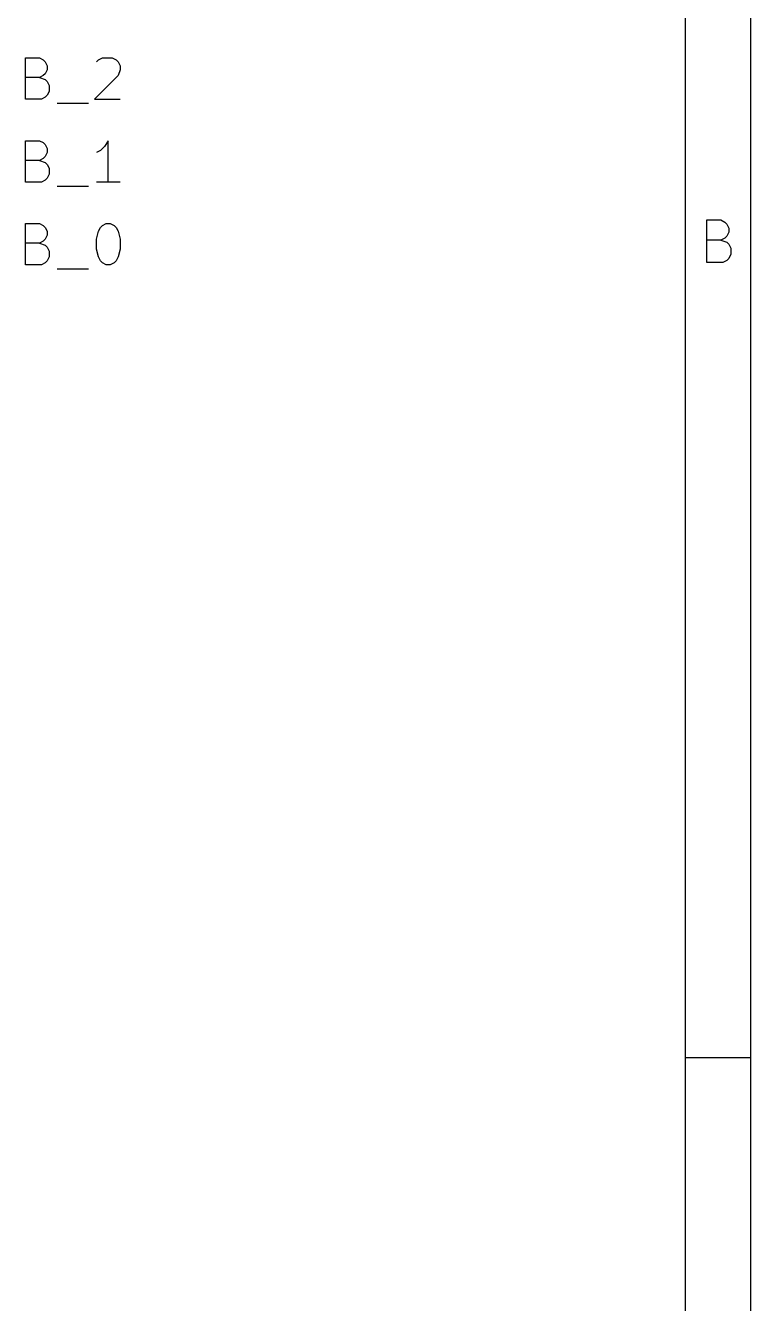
# Model space of a CAD drawing. Extents: x 0.4 to 11.3, y -7.9 to -0.4.
# Drawn here: x 10.424 to 11.299, y -4.628 to -3.084 of the extents above; entities that cross this region are included whole.
import ezdxf

# ---------------------------------------------------------------- set-up
doc = ezdxf.new("R2010")
doc.units = 0
doc.header["$MEASUREMENT"] = 0
doc.layers.add('BROWN2', color=54, linetype='CONTINUOUS')
doc.layers.add('RED2', color=1, linetype='CONTINUOUS')

msp = doc.modelspace()

# ---------------------------------------------------------------- linework, layer by layer
at = {"layer": 'BROWN2', "linetype": 'CONTINUOUS'}
for p, q in [((10.4235, -3.1728), (10.4235, -3.1228)), ((10.4235, -3.1228), (10.4402, -3.1228)), ((10.4402, -3.1228), (10.4449, -3.1252)), ((10.4449, -3.1252), (10.4473, -3.1276)), ((10.4473, -3.1276), (10.4497, -3.1323)), ((10.4497, -3.1323), (10.4497, -3.1371)), ((10.5092, -3.1276), (10.5116, -3.1252)), ((10.5116, -3.1252), (10.5164, -3.1228)), ((10.5164, -3.1228), (10.5283, -3.1228)), ((10.5283, -3.1228), (10.533, -3.1252)), ((10.533, -3.1252), (10.5354, -3.1276)), ((10.5354, -3.1276), (10.5378, -3.1323)), ((10.5378, -3.1323), (10.5378, -3.1371)), ((10.4402, -3.1466), (10.4235, -3.1466)), ((10.4449, -3.1442), (10.4402, -3.1466)), ((10.4402, -3.1466), (10.4473, -3.149)), ((10.4473, -3.1419), (10.4449, -3.1442)), ((10.4497, -3.1371), (10.4473, -3.1419)), ((10.4473, -3.149), (10.4497, -3.1514)), ((10.5354, -3.1442), (10.5068, -3.1728)), ((10.5378, -3.1371), (10.5354, -3.1442)), ((10.4497, -3.1514), (10.4521, -3.1561)), ((10.4521, -3.1633), (10.4497, -3.168)), ((10.4521, -3.1561), (10.4521, -3.1633)), ((10.4426, -3.1728), (10.4235, -3.1728)), ((10.4473, -3.1704), (10.4426, -3.1728)), ((10.4497, -3.168), (10.4473, -3.1704)), ((10.4616, -3.1776), (10.4997, -3.1776)), ((10.5068, -3.1728), (10.5378, -3.1728)), ((10.4235, -3.2728), (10.4235, -3.2228)), ((10.4235, -3.2228), (10.4402, -3.2228)), ((10.4402, -3.2228), (10.4449, -3.2252)), ((10.4449, -3.2252), (10.4473, -3.2276)), ((10.5235, -3.2228), (10.5188, -3.2299)), ((10.5235, -3.2728), (10.5235, -3.2228)), ((10.4473, -3.2419), (10.4449, -3.2442)), ((10.4473, -3.2276), (10.4497, -3.2323)), ((10.4497, -3.2371), (10.4473, -3.2419)), ((10.4497, -3.2323), (10.4497, -3.2371)), ((10.514, -3.2347), (10.5092, -3.2371)), ((10.5188, -3.2299), (10.514, -3.2347)), ((10.4402, -3.2466), (10.4235, -3.2466)), ((10.4449, -3.2442), (10.4402, -3.2466)), ((10.4402, -3.2466), (10.4473, -3.249)), ((10.4473, -3.249), (10.4497, -3.2514)), ((10.4497, -3.2514), (10.4521, -3.2561)), ((10.4521, -3.2561), (10.4521, -3.2633)), ((10.4426, -3.2728), (10.4235, -3.2728)), ((10.4473, -3.2704), (10.4426, -3.2728)), ((10.4497, -3.268), (10.4473, -3.2704)), ((10.4521, -3.2633), (10.4497, -3.268)), ((10.5378, -3.2728), (10.5092, -3.2728)), ((10.4616, -3.2776), (10.4997, -3.2776)), ((10.4235, -3.3728), (10.4235, -3.3228)), ((10.4235, -3.3228), (10.4402, -3.3228)), ((10.4402, -3.3228), (10.4449, -3.3252)), ((10.4449, -3.3252), (10.4473, -3.3276)), ((10.4473, -3.3276), (10.4497, -3.3323)), ((10.4497, -3.3323), (10.4497, -3.3371)), ((10.5092, -3.3419), (10.5116, -3.3323)), ((10.5116, -3.3323), (10.514, -3.3276)), ((10.514, -3.3276), (10.5164, -3.3252)), ((10.5164, -3.3252), (10.5211, -3.3228)), ((10.5211, -3.3228), (10.5259, -3.3228)), ((10.5259, -3.3228), (10.5307, -3.3252)), ((10.5307, -3.3252), (10.533, -3.3276)), ((10.533, -3.3276), (10.5354, -3.3323)), ((10.5354, -3.3323), (10.5378, -3.3419)), ((10.4402, -3.3466), (10.4235, -3.3466)), ((10.4449, -3.3442), (10.4402, -3.3466)), ((10.4402, -3.3466), (10.4473, -3.349)), ((10.4473, -3.3419), (10.4449, -3.3442)), ((10.4497, -3.3371), (10.4473, -3.3419)), ((10.4473, -3.349), (10.4497, -3.3514)), ((10.5092, -3.3538), (10.5092, -3.3419)), ((10.5378, -3.3419), (10.5378, -3.3538)), ((10.4497, -3.3514), (10.4521, -3.3561)), ((10.4521, -3.3633), (10.4497, -3.368)), ((10.4521, -3.3561), (10.4521, -3.3633)), ((10.5116, -3.3633), (10.5092, -3.3538)), ((10.514, -3.368), (10.5116, -3.3633)), ((10.5354, -3.3633), (10.533, -3.368)), ((10.5378, -3.3538), (10.5354, -3.3633)), ((10.4426, -3.3728), (10.4235, -3.3728)), ((10.4473, -3.3704), (10.4426, -3.3728)), ((10.4497, -3.368), (10.4473, -3.3704)), ((10.4616, -3.3776), (10.4997, -3.3776)), ((10.5164, -3.3704), (10.514, -3.368)), ((10.5211, -3.3728), (10.5164, -3.3704)), ((10.5259, -3.3728), (10.5211, -3.3728)), ((10.5307, -3.3704), (10.5259, -3.3728)), ((10.533, -3.368), (10.5307, -3.3704))]:
    msp.add_line(p, q, dxfattribs=at)
at = {"layer": 'RED2', "linetype": 'CONTINUOUS'}
for p, q in [((11.2993, -0.3937), (11.2993, -7.8743)), ((11.2206, -0.4724), (11.2206, -7.7956)), ((11.2465, -3.3698), (11.2465, -3.3186)), ((11.2465, -3.3186), (11.2636, -3.3186)), ((11.2636, -3.3186), (11.2685, -3.3211)), ((11.2685, -3.3211), (11.2709, -3.3235)), ((11.2709, -3.3235), (11.2733, -3.3284)), ((11.2733, -3.3333), (11.2709, -3.3381)), ((11.2733, -3.3284), (11.2733, -3.3333)), ((11.2636, -3.343), (11.2465, -3.343)), ((11.2685, -3.3406), (11.2636, -3.343)), ((11.2636, -3.343), (11.2709, -3.3455)), ((11.2709, -3.3381), (11.2685, -3.3406)), ((11.2709, -3.3455), (11.2733, -3.3479)), ((11.2733, -3.3479), (11.2758, -3.3528)), ((11.2733, -3.365), (11.2709, -3.3674)), ((11.2758, -3.3601), (11.2733, -3.365)), ((11.2758, -3.3528), (11.2758, -3.3601)), ((11.266, -3.3698), (11.2465, -3.3698)), ((11.2709, -3.3674), (11.266, -3.3698)), ((11.2993, -4.3307), (11.2206, -4.3307))]:
    msp.add_line(p, q, dxfattribs=at)

doc.saveas('drawing.dxf')
